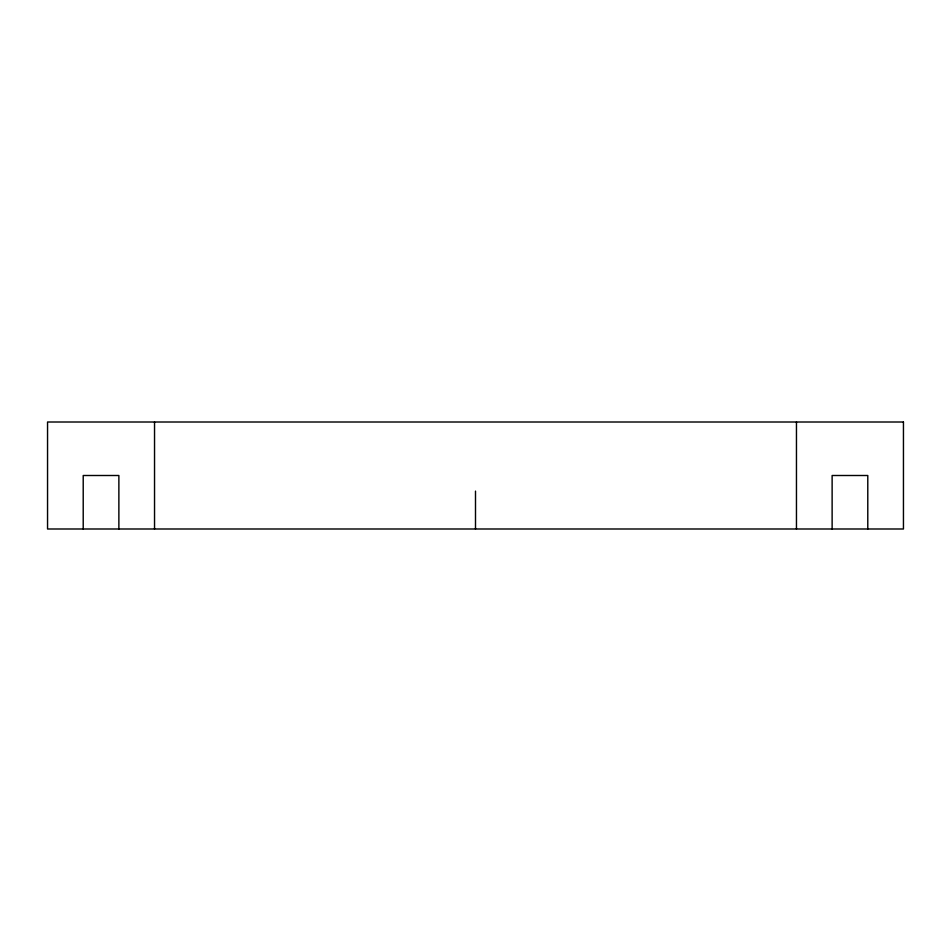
<?xml version="1.0" encoding="UTF-8"?>
<svg xmlns="http://www.w3.org/2000/svg" width="951" height="951" viewBox="0 0 951 951"><rect width="100%" height="100%" fill="white"/><g stroke="black" fill="none" stroke-linecap="round" stroke-linejoin="round"><path stroke-width="1.43" d="M867.788 528.994L867.788 475.5L832.125 475.5L832.125 528.994M796.462 422.006L796.462 528.994M475.5 491.12L475.5 528.994M154.537 422.006L154.537 528.994M118.875 528.994L118.875 475.5L83.212 475.5L83.212 528.994M903.45 422.006L47.55 422.006L47.55 528.994L903.45 528.994L903.45 422.006"/></g></svg>
